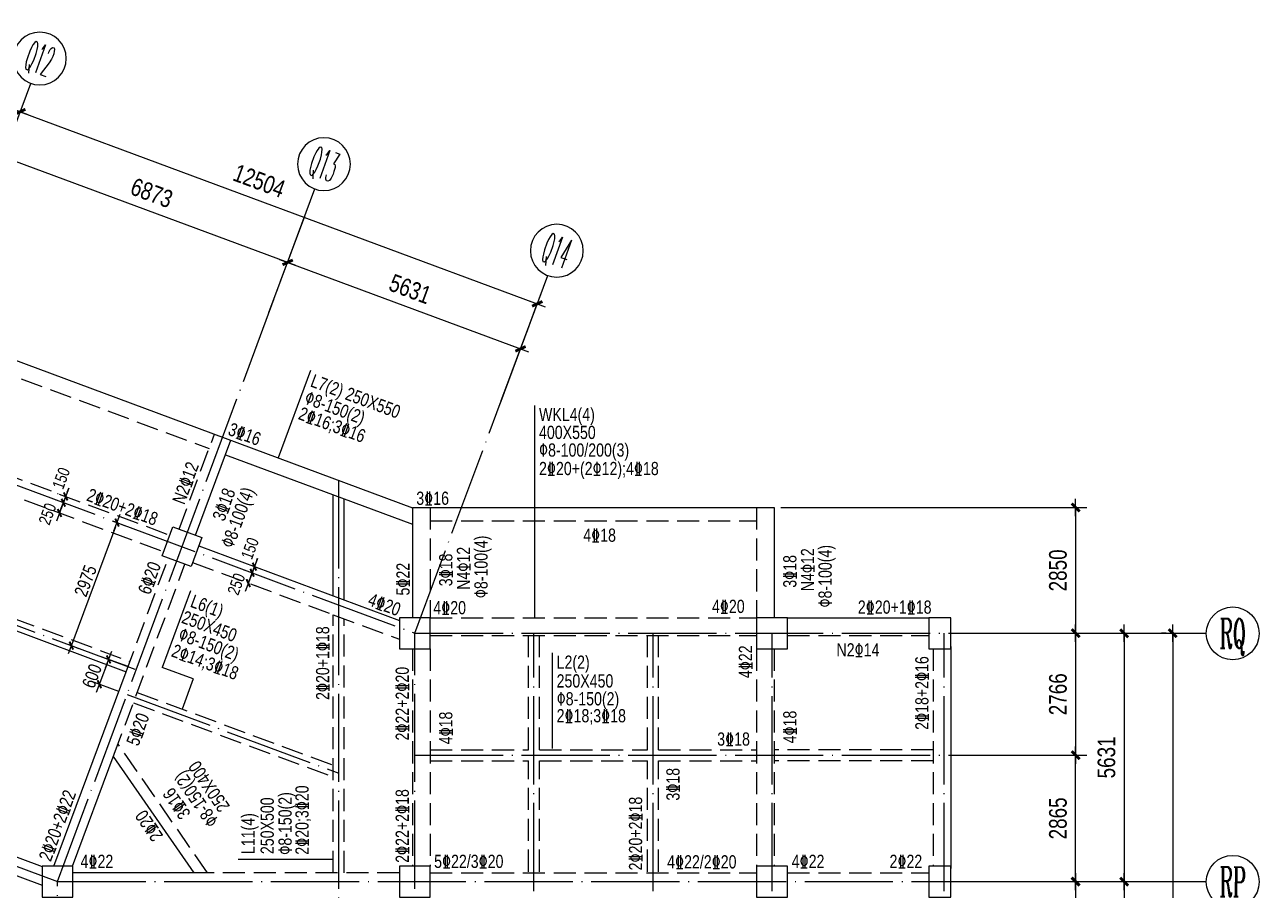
# Model space of a CAD drawing. Header units: millimetres. Extents: x -116 to 46215, y 31 to 44268.
# Drawn here: x 18226 to 46215, y 24643 to 44268 of the extents above; entities that cross this region are included whole.
import ezdxf
from ezdxf.enums import TextEntityAlignment as Align

# ---------------------------------------------------------------- set-up
doc = ezdxf.new("R2010")
doc.units = ezdxf.units.MM
doc.header["$LTSCALE"] = 1000
doc.linetypes.add('DASH', pattern=[0.35, 0.25, -0.1])
doc.linetypes.add('DOTE', pattern=[2.42, 2, -0.2, 0.02, -0.2])
for name, color, linetype in [('AXIS', 3, 'Continuous'), ('AXIS_TEXT', 7, 'Continuous'), ('DOTE', 1, 'DOTE'), ('TEXT', 3, 'Continuous'), ('主梁', 4, 'DASH'), ('主梁标注', 7, 'Continuous'), ('柱', 2, 'Continuous'), ('次梁', 4, 'DASH'), ('次梁标注', 3, 'Continuous')]:
    doc.layers.add(name, color=color, linetype=linetype)
doc.styles.add('COMMON', font='ZJDZ-S1.SHX', dxfattribs={"width": 0.8, "bigfont": 'ZJDZ.SHX'})
doc.styles.add('COMPLEX', font='COMPLEX.shx')
doc.styles.add('dim_font', font='zjdz-s1.shx', dxfattribs={"width": 0.8})
doc.styles.add('ZJDZ', font='zjdz-s.shx', dxfattribs={"width": 0.8, "bigfont": 'zjdz.shx'})
doc.dimstyles.new('DIMN', dxfattribs={"dimtxt": 400, "dimasz": 1.3, "dimexe": 250, "dimexo": 150, "dimgap": 50, "dimtad": 0, "dimdec": 0, "dimzin": 0, "dimdsep": 46, "dimtxsty": 'ZJDZ', "dimblk": '_dimx', "dimcen": 0.09, "dimclrt": 7, "dimadec": 0, "dimazin": 0, "dimtfac": 1, "dimtdec": 0, "dimtix": 1, "dimtmove": 2, "dimatfit": 3, "dimldrblk": '_dimx', "dimfxl": 1, "dimtvp": 1, "dimtolj": 1, "dimtzin": 0, "dimarcsym": 0})
doc.dimstyles.new('TMD', dxfattribs={"dimscale": 100, "dimtxt": 2.7, "dimasz": 1, "dimexe": 1.8, "dimexo": 2, "dimgap": 0.09, "dimtad": 0, "dimdec": 0, "dimzin": 0, "dimdsep": 46, "dimtxsty": 'COMMON', "dimblk": 'XG', "dimcen": 3, "dimclrt": 7, "dimazin": 0, "dimtfac": 1, "dimtdec": 0, "dimtix": 1, "dimtmove": 2, "dimatfit": 3, "dimldrblk": 'XG', "dimfxl": 1, "dimtvp": 0.7, "dimtolj": 1, "dimtzin": 0, "dimarcsym": 0})

# ---------------------------------------------------------------- blocks, each defined once
blk = doc.blocks.new('_dimx')
blk.add_line((-150, 0), (150, 0))
at = {"const_width": 50}
blk.add_lwpolyline([(-70, -70), (70, 70)], dxfattribs=at)
blk = doc.blocks.new('*D5')
at = {"layer": 'AXIS', "color": 0, "lineweight": -2, "transparency": 16777216}
for p, q in [((40490, 27706), (42301, 27706)), ((42051, 24842), (42051, 27704)), ((40490, 24840), (42301, 24840))]:
    blk.add_line(p, q, dxfattribs=at)
at = {"layer": 'Defpoints', "color": 0, "transparency": 16777216}
for p in [(40340, 27706), (42051, 27706), (40340, 24840)]:
    blk.add_point(p, dxfattribs=at)
at = {"layer": 'AXIS', "color": 0, "lineweight": -2, "transparency": 16777216, "xscale": 1.3, "yscale": 1.3, "zscale": 1.3}
for p, rotation in [((42051, 27706), 90), ((42051, 24840), 270)]:
    blk.add_blockref('_dimx', p, dxfattribs=dict(at, rotation=rotation))
at = {"layer": 'AXIS', "color": 7, "transparency": 16777216, "insert": (41651, 26273), "char_height": 400, "attachment_point": 5, "rotation": 90, "style": 'ZJDZ'}
blk.add_mtext('\\A1;2865', dxfattribs=at)
blk = doc.blocks.new('*D8')
at = {"layer": 'AXIS', "color": 0, "lineweight": -2, "transparency": 16777216}
for p, q in [((44101, 30471), (44001, 30471)), ((44251, 30470), (44251, 10410)), ((44101, 10409), (44001, 10409))]:
    blk.add_line(p, q, dxfattribs=at)
at = {"layer": 'Defpoints', "color": 0, "transparency": 16777216}
for p in [(44251, 30471), (44251, 10409), (44251, 10409)]:
    blk.add_point(p, dxfattribs=at)
at = {"layer": 'AXIS', "color": 0, "lineweight": -2, "transparency": 16777216, "xscale": 1.3, "yscale": 1.3, "zscale": 1.3}
for p, rotation in [((44251, 30471), 90), ((44251, 10409), 270)]:
    blk.add_blockref('_dimx', p, dxfattribs=dict(at, rotation=rotation))
at = {"layer": 'AXIS', "color": 7, "transparency": 16777216, "insert": (43867, 20407), "char_height": 400, "attachment_point": 5, "rotation": 90, "style": 'ZJDZ'}
blk.add_mtext('\\A1;20062', dxfattribs=at)
blk = doc.blocks.new('*D11')
at = {"layer": 'AXIS', "color": 0, "lineweight": -2, "transparency": 16777216}
for p, q in [((41219, 24840), (43401, 24840)), ((43151, 24839), (43151, 16200)), ((41219, 16199), (43401, 16199))]:
    blk.add_line(p, q, dxfattribs=at)
at = {"layer": 'Defpoints', "color": 0, "transparency": 16777216}
for p in [(41069, 24840), (41069, 16199), (43151, 16199)]:
    blk.add_point(p, dxfattribs=at)
at = {"layer": 'AXIS', "color": 0, "lineweight": -2, "transparency": 16777216, "xscale": 1.3, "yscale": 1.3, "zscale": 1.3}
for p, rotation in [((43151, 24840), 90), ((43151, 16199), 270)]:
    blk.add_blockref('_dimx', p, dxfattribs=dict(at, rotation=rotation))
at = {"layer": 'AXIS', "color": 7, "transparency": 16777216, "insert": (42751, 20520), "char_height": 400, "attachment_point": 5, "rotation": 90, "style": 'ZJDZ'}
blk.add_mtext('\\A1;8641', dxfattribs=at)
blk = doc.blocks.new('_axiso')
blk.add_circle((0, 0), 0.5)
at = {"layer": 'AXIS_TEXT', "style": 'COMPLEX', "width": 1.041667}
blk.add_attdef('A', text='', height=0.56, dxfattribs=at).set_placement((-0.25, -0.28), (0.25, -0.28), align=Align.FIT)
blk = doc.blocks.new('*D13')
at = {"layer": 'AXIS', "color": 0, "lineweight": -2, "transparency": 16777216}
for p, q in [((41219, 30471), (43401, 30471)), ((43151, 30470), (43151, 24842)), ((41219, 24840), (43401, 24840))]:
    blk.add_line(p, q, dxfattribs=at)
at = {"layer": 'Defpoints', "color": 0, "transparency": 16777216}
for p in [(41069, 30471), (41069, 24840), (43151, 24840)]:
    blk.add_point(p, dxfattribs=at)
at = {"layer": 'AXIS', "color": 0, "lineweight": -2, "transparency": 16777216, "xscale": 1.3, "yscale": 1.3, "zscale": 1.3}
for p, rotation in [((43151, 30471), 90), ((43151, 24840), 270)]:
    blk.add_blockref('_dimx', p, dxfattribs=dict(at, rotation=rotation))
at = {"layer": 'AXIS', "color": 7, "transparency": 16777216, "insert": (42751, 27656), "char_height": 400, "attachment_point": 5, "rotation": 90, "style": 'ZJDZ'}
blk.add_mtext('\\A1;5631', dxfattribs=at)
blk = doc.blocks.new('*D14')
at = {"layer": 'AXIS', "color": 0, "lineweight": -2, "transparency": 16777216}
for p, q in [((17322, 40135), (17832, 41509)), ((17746, 41274), (24186, 38881)), ((23764, 37741), (24275, 39115))]:
    blk.add_line(p, q, dxfattribs=at)
at = {"layer": 'Defpoints', "color": 0, "transparency": 16777216}
for p in [(17270, 39995), (24188, 38880), (23712, 37600)]:
    blk.add_point(p, dxfattribs=at)
at = {"layer": 'AXIS', "color": 0, "lineweight": -2, "transparency": 16777216, "xscale": 1.3, "yscale": 1.3, "zscale": 1.3}
for p, rotation in [((17745, 41275), 159.6117392947767), ((24188, 38880), 339.6117392947767)]:
    blk.add_blockref('_dimx', p, dxfattribs=dict(at, rotation=rotation))
at = {"layer": 'AXIS', "color": 7, "transparency": 16777216, "insert": (21106, 40453), "char_height": 400, "attachment_point": 5, "rotation": 339.6117, "style": 'ZJDZ'}
blk.add_mtext('\\A1;6873', dxfattribs=at)
blk = doc.blocks.new('*D15')
at = {"layer": 'AXIS', "color": 0, "lineweight": -2, "transparency": 16777216}
for p, q in [((23764, 37741), (24275, 39115)), ((24189, 38880), (29465, 36919)), ((29030, 35747), (29553, 37153))]:
    blk.add_line(p, q, dxfattribs=at)
at = {"layer": 'Defpoints', "color": 0, "transparency": 16777216}
for p in [(23712, 37600), (29466, 36919), (28978, 35606)]:
    blk.add_point(p, dxfattribs=at)
at = {"layer": 'AXIS', "color": 0, "lineweight": -2, "transparency": 16777216, "xscale": 1.3, "yscale": 1.3, "zscale": 1.3}
for p, rotation in [((24188, 38880), 159.6117392952187), ((29466, 36919), 339.6117392952187)]:
    blk.add_blockref('_dimx', p, dxfattribs=dict(at, rotation=rotation))
at = {"layer": 'AXIS', "color": 7, "transparency": 16777216, "insert": (26966, 38274), "char_height": 400, "attachment_point": 5, "rotation": 339.6117, "style": 'ZJDZ'}
blk.add_mtext('\\A1;5631', dxfattribs=at)
blk = doc.blocks.new('*D16')
at = {"layer": 'AXIS', "color": 0, "lineweight": -2, "transparency": 16777216}
for p, q in [((17701, 41156), (18212, 42530)), ((18126, 42295), (29844, 37940)), ((29422, 36800), (29932, 38174))]:
    blk.add_line(p, q, dxfattribs=at)
at = {"layer": 'Defpoints', "color": 0, "transparency": 16777216}
for p in [(17649, 41016), (29845, 37939), (29370, 36660)]:
    blk.add_point(p, dxfattribs=at)
at = {"layer": 'AXIS', "color": 0, "lineweight": -2, "transparency": 16777216, "xscale": 1.3, "yscale": 1.3, "zscale": 1.3}
for p, rotation in [((18125, 42296), 159.6117392947768), ((29845, 37939), 339.6117392947767)]:
    blk.add_blockref('_dimx', p, dxfattribs=dict(at, rotation=rotation))
at = {"layer": 'AXIS', "color": 7, "transparency": 16777216, "insert": (23543, 40725), "char_height": 400, "attachment_point": 5, "rotation": 339.6117, "style": 'ZJDZ'}
blk.add_mtext('\\A1;12504', dxfattribs=at)
blk = doc.blocks.new('*D40')
at = {"layer": 'AXIS', "color": 0, "lineweight": -2, "transparency": 16777216}
for p, q in [((40490, 30471), (42301, 30471)), ((42051, 30470), (42051, 27707)), ((40490, 27706), (42301, 27706))]:
    blk.add_line(p, q, dxfattribs=at)
at = {"layer": 'Defpoints', "color": 0, "transparency": 16777216}
for p in [(40340, 30471), (40340, 27706), (42051, 27706)]:
    blk.add_point(p, dxfattribs=at)
at = {"layer": 'AXIS', "color": 0, "lineweight": -2, "transparency": 16777216, "xscale": 1.3, "yscale": 1.3, "zscale": 1.3}
for p, rotation in [((42051, 30471), 90), ((42051, 27706), 270)]:
    blk.add_blockref('_dimx', p, dxfattribs=dict(at, rotation=rotation))
at = {"layer": 'AXIS', "color": 7, "transparency": 16777216, "insert": (41651, 29088), "char_height": 400, "attachment_point": 5, "rotation": 90, "style": 'ZJDZ'}
blk.add_mtext('\\A1;2766', dxfattribs=at)
blk = doc.blocks.new('*D41')
at = {"layer": 'AXIS', "color": 0, "lineweight": -2, "transparency": 16777216}
for p, q in [((41693, 24840), (42301, 24840)), ((42051, 24839), (42051, 21862)), ((40343, 21861), (42301, 21861))]:
    blk.add_line(p, q, dxfattribs=at)
at = {"layer": 'Defpoints', "color": 0, "transparency": 16777216}
for p in [(41543, 24840), (40193, 21861), (42051, 21861)]:
    blk.add_point(p, dxfattribs=at)
at = {"layer": 'AXIS', "color": 0, "lineweight": -2, "transparency": 16777216, "xscale": 1.3, "yscale": 1.3, "zscale": 1.3}
for p, rotation in [((42051, 24840), 90), ((42051, 21861), 270)]:
    blk.add_blockref('_dimx', p, dxfattribs=dict(at, rotation=rotation))
at = {"layer": 'AXIS', "color": 7, "transparency": 16777216, "insert": (41651, 23350), "char_height": 400, "attachment_point": 5, "rotation": 90, "style": 'ZJDZ'}
blk.add_mtext('\\A1;2980', dxfattribs=at)
blk = doc.blocks.new('*D46')
at = {"layer": 'AXIS', "color": 0, "lineweight": -2, "transparency": 16777216}
for p, q in [((35370, 33321), (42301, 33321)), ((42051, 33320), (42051, 30473)), ((40219, 30471), (42301, 30471))]:
    blk.add_line(p, q, dxfattribs=at)
at = {"layer": 'Defpoints', "color": 0, "transparency": 16777216}
for p in [(35220, 33321), (40069, 30471), (42051, 30471)]:
    blk.add_point(p, dxfattribs=at)
at = {"layer": 'AXIS', "color": 0, "lineweight": -2, "transparency": 16777216, "xscale": 1.3, "yscale": 1.3, "zscale": 1.3}
for p, rotation in [((42051, 33321), 90), ((42051, 30471), 270)]:
    blk.add_blockref('_dimx', p, dxfattribs=dict(at, rotation=rotation))
at = {"layer": 'AXIS', "color": 7, "transparency": 16777216, "insert": (41651, 31896), "char_height": 400, "attachment_point": 5, "rotation": 90, "style": 'ZJDZ'}
blk.add_mtext('\\A1;2850', dxfattribs=at)
blk = doc.blocks.new('XG')
blk.add_line((-2, 0), (2, 0))
at = {"const_width": 0.45}
blk.add_lwpolyline([(-0.7, -0.7), (0.7, 0.7)], dxfattribs=at)
blk = doc.blocks.new('*D28')
at = {"layer": 'AXIS', "color": 0, "lineweight": -2, "transparency": 16777216}
for p, q in [((20093, 29784), (19953, 29409)), ((20568, 29714), (19959, 29940)), ((20358, 29152), (19750, 29378))]:
    blk.add_line(p, q, dxfattribs=at)
at = {"layer": 'Defpoints', "color": 0, "transparency": 16777216}
for p in [(20755, 29644), (19919, 29315), (20546, 29082)]:
    blk.add_point(p, dxfattribs=at)
at = {"layer": 'AXIS', "color": 0, "lineweight": -2, "transparency": 16777216, "xscale": 100, "yscale": 100, "zscale": 100}
for p, rotation in [((20128, 29877), 69.6117392947762), ((19919, 29315), 249.6117392947762)]:
    blk.add_blockref('XG', p, dxfattribs=dict(at, rotation=rotation))
at = {"layer": 'AXIS', "color": 7, "transparency": 16777216, "insert": (19752, 29502), "char_height": 300, "attachment_point": 5, "rotation": 69.6117, "style": 'COMMON'}
blk.add_mtext('\\A1;600', dxfattribs=at)
blk = doc.blocks.new('*D29')
at = {"layer": 'Defpoints', "color": 0, "transparency": 16777216}
for p in [(19102, 33432), (19102, 33432), (19155, 33573)]:
    blk.add_point(p, dxfattribs=at)
at = {"layer": 'TEXT', "color": 0, "lineweight": -2, "transparency": 16777216}
for p, q in [((18967, 33643), (18986, 33636)), ((19189, 33667), (19224, 33760)), ((18915, 33502), (18934, 33495)), ((19067, 33339), (19033, 33245)), ((19155, 33573), (19102, 33432))]:
    blk.add_line(p, q, dxfattribs=at)
at = {"layer": 'TEXT', "color": 0, "lineweight": -2, "transparency": 16777216, "xscale": 100, "yscale": 100, "zscale": 100}
for p, rotation in [((19102, 33432), 69.61173929478488), ((19155, 33573), 249.6117392947849)]:
    blk.add_blockref('XG', p, dxfattribs=dict(at, rotation=rotation))
at = {"layer": 'TEXT', "color": 7, "transparency": 16777216, "insert": (19054, 33984), "char_height": 270, "attachment_point": 5, "rotation": 69.6117, "style": 'COMMON'}
blk.add_mtext('\\A1;150', dxfattribs=at)
blk = doc.blocks.new('*D30')
at = {"layer": 'Defpoints', "color": 0, "transparency": 16777216}
for p in [(19102, 33432), (19015, 33198), (19015, 33198)]:
    blk.add_point(p, dxfattribs=at)
at = {"layer": 'TEXT', "color": 0, "lineweight": -2, "transparency": 16777216}
for p, q in [((18915, 33502), (18934, 33495)), ((19067, 33339), (19050, 33292)), ((19203, 33128), (19184, 33135))]:
    blk.add_line(p, q, dxfattribs=at)
at = {"layer": 'TEXT', "color": 0, "lineweight": -2, "transparency": 16777216, "xscale": 100, "yscale": 100, "zscale": 100}
for p, rotation in [((19102, 33432), 69.61173929481656), ((19015, 33198), 249.6117392948166)]:
    blk.add_blockref('XG', p, dxfattribs=dict(at, rotation=rotation))
at = {"layer": 'TEXT', "color": 7, "transparency": 16777216, "insert": (18743, 33176), "char_height": 270, "attachment_point": 5, "rotation": 69.6117, "style": 'COMMON'}
blk.add_mtext('\\A1;250', dxfattribs=at)
blk = doc.blocks.new('*D31')
at = {"layer": 'Defpoints', "color": 0, "transparency": 16777216}
for p in [(23382, 31842), (23295, 31607), (23295, 31607)]:
    blk.add_point(p, dxfattribs=at)
at = {"layer": 'TEXT', "color": 0, "lineweight": -2, "transparency": 16777216}
for p, q in [((23195, 31911), (23214, 31904)), ((23348, 31748), (23330, 31701)), ((23483, 31538), (23464, 31545))]:
    blk.add_line(p, q, dxfattribs=at)
at = {"layer": 'TEXT', "color": 0, "lineweight": -2, "transparency": 16777216, "xscale": 100, "yscale": 100, "zscale": 100}
for p, rotation in [((23382, 31842), 69.61173929481656), ((23295, 31607), 249.6117392948166)]:
    blk.add_blockref('XG', p, dxfattribs=dict(at, rotation=rotation))
at = {"layer": 'TEXT', "color": 7, "transparency": 16777216, "insert": (23024, 31585), "char_height": 270, "attachment_point": 5, "rotation": 69.6117, "style": 'COMMON'}
blk.add_mtext('\\A1;250', dxfattribs=at)
blk = doc.blocks.new('*D32')
at = {"layer": 'Defpoints', "color": 0, "transparency": 16777216}
for p in [(23435, 31982), (23382, 31842), (23382, 31842)]:
    blk.add_point(p, dxfattribs=at)
at = {"layer": 'TEXT', "color": 0, "lineweight": -2, "transparency": 16777216}
for p, q in [((23195, 31911), (23214, 31904)), ((23247, 32052), (23266, 32045)), ((23435, 31982), (23382, 31842)), ((23470, 32076), (23504, 32170)), ((23348, 31748), (23313, 31654))]:
    blk.add_line(p, q, dxfattribs=at)
at = {"layer": 'TEXT', "color": 0, "lineweight": -2, "transparency": 16777216, "xscale": 100, "yscale": 100, "zscale": 100}
for p, rotation in [((23435, 31982), 249.6117392947849), ((23382, 31842), 69.61173929478488)]:
    blk.add_blockref('XG', p, dxfattribs=dict(at, rotation=rotation))
at = {"layer": 'TEXT', "color": 7, "transparency": 16777216, "insert": (23334, 32394), "char_height": 270, "attachment_point": 5, "rotation": 69.6117, "style": 'COMMON'}
blk.add_mtext('\\A1;150', dxfattribs=at)
blk = doc.blocks.new('*D33')
at = {"layer": 'AXIS', "color": 0, "lineweight": -2, "transparency": 16777216}
for p, q in [((20285, 32886), (19318, 30285)), ((20238, 33010), (20489, 32917)), ((19201, 30222), (19452, 30129))]:
    blk.add_line(p, q, dxfattribs=at)
at = {"layer": 'Defpoints', "color": 0, "transparency": 16777216}
for p in [(20050, 33080), (19014, 30291), (19283, 30191)]:
    blk.add_point(p, dxfattribs=at)
at = {"layer": 'AXIS', "color": 0, "lineweight": -2, "transparency": 16777216, "xscale": 100, "yscale": 100, "zscale": 100}
for p, rotation in [((20320, 32980), 69.61173929477596), ((19283, 30191), 249.611739294776)]:
    blk.add_blockref('XG', p, dxfattribs=dict(at, rotation=rotation))
at = {"layer": 'AXIS', "color": 7, "transparency": 16777216, "insert": (19605, 31659), "char_height": 300, "attachment_point": 5, "rotation": 69.6117, "style": 'COMMON'}
blk.add_mtext('\\A1;2975', dxfattribs=at)

msp = doc.modelspace()

# ---------------------------------------------------------------- linework, layer by layer
at = {"layer": 'AXIS'}
for p, q in [((17321.8, 40135.4), (18363.3, 42937.6)), ((23944.1, 38225.1), (24805.7, 40543.2)), ((29003.7, 35674.9), (30083.9, 38581.5)), ((40031.2, 30471.2), (45012.7, 30471.2)), ((40031.2, 24840.4), (45012.7, 24840.4))]:
    msp.add_line(p, q, dxfattribs=at)
at = {"layer": 'DOTE'}
for p, q in [((18969.5, 24840.4), (24576.2, 39925.6)), ((27069.7, 30471.2), (29854.4, 37963.9)), ((8865.6, 37237), (27069.7, 30471.2)), ((25344.7, 5319.1), (25344.7, 33939.5)), ((14312.6, 32038.8), (20755, 29644.3)), ((27069.7, 5319.1), (27069.7, 30471.2)), ((27069.7, 30471.2), (40069.4, 30471.2)), ((29769.7, 5264.2), (29769.7, 30471.2)), ((32469.7, 5264.2), (32469.7, 30471.2)), ((35169.7, 5264.2), (35169.7, 30471.2)), ((39069.7, 5264.2), (39069.7, 30471.2)), ((6043.7, 29644.5), (18969.5, 24840.4)), ((20546, 29081.9), (25344.7, 27298.4)), ((27069.7, 27705.5), (40577.2, 27705.5)), ((18969.7, 24840.7), (40031.2, 24840.4)), ((18969.7, 5374), (18969.7, 24840.7))]:
    msp.add_line(p, q, dxfattribs=at)
at = {"layer": '主梁', "ltscale": 2}
for p, q in [((21725.9, 32830.7), (22527.2, 34986.6)), ((15729.3, 34846), (21515.6, 32695.5)), ((27419.7, 33321.2), (27419.7, 30821.2)), ((34819.7, 33321.2), (34819.7, 30821.2)), ((25219.7, 30892.1), (26719.7, 30334.6)), ((27419.7, 30821.2), (34819.7, 30821.2)), ((27419.7, 30421.2), (34819.7, 30421.2)), ((35519.7, 30421.2), (38719.7, 30421.2)), ((27019.7, 30121.2), (27019.6, 25190.5)), ((27419.7, 30121.2), (27419.6, 25190.5)), ((34819.7, 30121.2), (34819.6, 25190.5)), ((35219.7, 30121.2), (35219.6, 25190.5)), ((38819.7, 30121.2), (38819.6, 25190.4)), ((26719.6, 25040.6), (22128.1, 25040.6)), ((27419.6, 25040.5), (34819.6, 25040.5)), ((35519.6, 25040.4), (38719.2, 25040.4))]:
    msp.add_line(p, q, dxfattribs=at)
at = {"layer": '主梁', "linetype": 'Continuous', "ltscale": 2}
for p, q in [((22100.8, 32691.4), (22902.1, 34847.3)), ((27019.7, 33321.2), (27019.7, 30821.2)), ((35219.7, 33321.2), (35219.7, 30821.2)), ((22171.7, 32451.6), (26719.7, 30761.3)), ((14597.1, 31799.7), (20524, 29596.8)), ((35519.7, 30821.2), (38719.7, 30821.2)), ((39219.7, 30171.2), (39219.6, 25140.4)), ((18886.3, 25190.5), (20524, 29596.8)), ((22067.2, 25040.6), (20236.2, 27674.4)), ((12924.9, 27300.4), (18619.6, 25183.8)), ((12785.5, 26925.4), (18619.6, 24757.1)), ((22128.1, 25040.6), (19319.6, 25040.6))]:
    msp.add_line(p, q, dxfattribs=at)
at = {"layer": '主梁', "linetype": 'Continuous'}
msp.add_line((19313, 25190.5), (20257.4, 27731.4), dxfattribs=at)
at = {"layer": '主梁标注', "linetype": 'Continuous'}
msp.add_line((29785.9, 35630.9), (29785.9, 30821.2), dxfattribs=at)
at = {"layer": '柱'}
for points in [[(21585.3, 32883), (22241.4, 32639.1), (21997.6, 31983), (21341.4, 32226.8)], [(26719.7, 30121.2), (27419.7, 30121.2), (27419.7, 30821.2), (26719.7, 30821.2)], [(34819.7, 30121.2), (35519.7, 30121.2), (35519.7, 30821.2), (34819.7, 30821.2)], [(39219.7, 30121.2), (39219.7, 30821.2), (38719.7, 30821.2), (38719.7, 30121.2)], [(18619.6, 24490.5), (19319.6, 24490.5), (19319.6, 25190.5), (18619.6, 25190.5)], [(26719.6, 24490.5), (27419.6, 24490.5), (27419.6, 25190.5), (26719.6, 25190.5)], [(34819.6, 24490.5), (35519.6, 24490.5), (35519.6, 25190.5), (34819.6, 25190.5)], [(39219.6, 24490.4), (39219.6, 25190.4), (38719.6, 25190.4), (38719.6, 24490.4)]]:
    msp.add_lwpolyline(points, close=True, dxfattribs=at)
at = {"layer": '次梁', "linetype": 'Continuous', "ltscale": 2}
for p, q in [((17063, 37017.5), (27019.7, 33316.9)), ((22780.2, 34519.2), (27019.7, 32943.5)), ((25219.7, 31318.8), (25219.7, 33612.5)), ((25469.7, 31225.9), (25469.7, 33519.6)), ((27019.7, 33321.2), (35219.7, 33321.2))]:
    msp.add_line(p, q, dxfattribs=at)
at = {"layer": '次梁', "ltscale": 2}
for p, q in [((16833, 36729.5), (22405.2, 34658.6)), ((15590, 34471.1), (21376.2, 32320.6)), ((27419.7, 33021.2), (34819.7, 33021.2)), ((14684.2, 32034), (20611.1, 29831.2)), ((20257.4, 27731.4), (21857, 32035.2)), ((20524, 29596.8), (21482, 32174.6)), ((22032.4, 32076.7), (25219.7, 30892.1)), ((25219.7, 25040.5), (25219.7, 30892.1)), ((25469.7, 25040.6), (25469.7, 30799.2)), ((29644.7, 27830.5), (29644.7, 30421.2)), ((29894.7, 27830.5), (29894.7, 30421.2)), ((32344.7, 27830.5), (32344.7, 30421.2)), ((32594.7, 27830.5), (32594.7, 30421.2)), ((20777, 29129.4), (25219.7, 27478.2)), ((20689.9, 28895.1), (25219.7, 27211.5)), ((22371.7, 25040.6), (20342.2, 27959.8)), ((27419.6, 27830.5), (29644.7, 27830.5)), ((29894.7, 27830.5), (32344.7, 27830.5)), ((32594.7, 27830.5), (34819.7, 27830.5)), ((38819.6, 27830.5), (35219.7, 27830.5)), ((27419.6, 27580.5), (29644.7, 27580.5)), ((29644.7, 25065.5), (29644.7, 27580.5)), ((29894.7, 25065.5), (29894.7, 27580.5)), ((29894.7, 27580.5), (32344.7, 27580.5)), ((32344.7, 25065.5), (32344.7, 27580.5)), ((32594.7, 25065.5), (32594.7, 27580.5)), ((32594.7, 27580.5), (34819.7, 27580.5)), ((38819.6, 27580.5), (35219.7, 27580.5))]:
    msp.add_line(p, q, dxfattribs=at)
at = {"layer": '次梁标注', "linetype": 'Continuous'}
for p, q in [((24708, 36429.9), (23972, 34449.6)), ((21985.3, 31434), (21340, 29697.8)), ((30185.3, 30026.5), (30185.3, 27855.5)), ((22046.9, 29435), (21340, 29697.8)), ((22046.9, 29435), (21793, 28751.8)), ((23061.7, 25349.7), (25219.7, 25349.7))]:
    msp.add_line(p, q, dxfattribs=at)

# ---------------------------------------------------------------- block references
at = {"layer": 'AXIS'}
ref = msp.add_blockref('_axiso', (18568.1, 43500.5), dxfattribs=dict(at, xscale=-1197.96, yscale=1197.96, zscale=1197.96, rotation=160))
ref.add_attrib('A', 'Q12', dxfattribs={"layer": 'AXIS_TEXT', "height": 670.86, "rotation": 340, "style": 'COMPLEX', "width": 0.367647}).set_placement((18172, 43287.7), (18734.8, 43082.9), align=Align.FIT)
ref = msp.add_blockref('_axiso', (25010.6, 41106.1), dxfattribs=dict(at, xscale=-1197.96, yscale=1197.96, zscale=1197.96, rotation=160))
ref.add_attrib('A', 'Q13', dxfattribs={"layer": 'AXIS_TEXT', "height": 670.86, "rotation": 340, "style": 'COMPLEX', "width": 0.367647}).set_placement((24614.4, 40893.3), (25177.3, 40688.4), align=Align.FIT)
ref = msp.add_blockref('_axiso', (30288.8, 39144.3), dxfattribs=dict(at, xscale=-1197.96, yscale=1197.96, zscale=1197.96, rotation=160))
ref.add_attrib('A', 'Q14', dxfattribs={"layer": 'AXIS_TEXT', "height": 670.86, "rotation": 340, "style": 'COMPLEX', "width": 0.353774}).set_placement((29892.6, 38931.6), (30455.5, 38726.7), align=Align.FIT)
ref = msp.add_blockref('_axiso', (45611.6, 30467.2), dxfattribs=dict(at, xscale=1197.96, yscale=1197.96, zscale=1197.96, rotation=359.6117392947768))
ref.add_attrib('A', 'RQ', dxfattribs={"layer": 'AXIS_TEXT', "height": 670.86, "rotation": 359.61174, "style": 'COMPLEX', "width": 0.493421}).set_placement((45309.9, 30133.8), (45908.8, 30129.7), align=Align.FIT)
ref = msp.add_blockref('_axiso', (45611.6, 24836.3), dxfattribs=dict(at, xscale=1197.96, yscale=1197.96, zscale=1197.96, rotation=359.6117392947768))
ref.add_attrib('A', 'RP', dxfattribs={"layer": 'AXIS_TEXT', "height": 670.86, "rotation": 359.61174, "style": 'COMPLEX', "width": 0.480769}).set_placement((45309.9, 24502.9), (45908.8, 24498.8), align=Align.FIT)

# ---------------------------------------------------------------- texts
at = {"layer": '主梁标注', "linetype": 'Continuous', "style": 'dim_font', "width": 0.8}
for s, p in [('WKL4(4)', (29885.9, 35190.1)), ('400X550', (29885.9, 34784.9)), ('%%1308-100/200(3)', (29885.9, 34384.9))]:
    msp.add_text(s, height=300, dxfattribs=at).set_placement(p, align=Align.BOTTOM_LEFT)
for s, rotation, p in [('N2%%13212', 69.61174, (21703.1, 33422.7)), ('2%%13220+2%%13218', 339.61174, (19660.4, 33626.4)), ('3%%13218', 69.61174, (22610.7, 33044.4)), ('%%1308-100(4)', 69.61174, (22809.5, 32430.2)), ('6%%13220', 69.61174, (20923.9, 31378.1)), ('5%%13222', 90, (26801, 31326.5)), ('4%%13220', 339.61174, (26035.3, 31252.4)), ('4%%13222', 90, (34565.2, 29453.3)), ('2%%13222+2%%13220', 90, (26784.6, 28039.9)), ('2%%13218+2%%13216', 90, (38565.2, 28280.9)), ('5%%13220', 69.61174, (20661.3, 27946.8)), ('2%%13220+2%%13222', 69.61174, (18676.1, 25330.2)), ('2%%13222+2%%13218', 90, (26784.6, 25266.4))]:
    msp.add_text(s, height=300, rotation=rotation, dxfattribs=at).set_placement(p, align=Align.MIDDLE_LEFT)
for s, p in [('2%%13220+(2%%13112);4%%13218', (29885.9, 34205.7)), ('4%%13220', (27489.6, 31050.8)), ('4%%13220', (33806.8, 31080.1)), ('2%%13220+1%%13218', (37113.7, 31064.2)), ('N2%%13114', (36629.4, 30094.9)), ('4%%13222', (19492.9, 25299.5)), ('5%%13222/3%%13220', (27507.7, 25299.4)), ('4%%13222/2%%13220', (32790.8, 25288.7)), ('4%%13222', (35614.7, 25299.3)), ('2%%13222', (37831.9, 25299.4))]:
    msp.add_text(s, height=300, dxfattribs=at).set_placement(p, align=Align.MIDDLE_LEFT)
for s, p in [('%%1308-100(4)', (28811, 31266.2)), ('3%%13218', (28011.6, 31536.2)), ('N4%%13112', (28412.9, 31457.3)), ('3%%13218', (35811.6, 31503.4)), ('N4%%13112', (36212.9, 31424.5)), ('%%1308-100(4)', (36611, 31053.8)), ('4%%13218', (28011.6, 27952.8)), ('4%%13218', (35811.6, 27974.6))]:
    msp.add_text(s, height=300, rotation=90, dxfattribs=at).set_placement(p, align=Align.BOTTOM_LEFT)
at = {"layer": '次梁标注', "linetype": 'Continuous', "style": 'dim_font', "width": 0.8}
for s, rotation, p in [('L7(2) 250X550', 339.61174, (24650.4, 35987.7)), ('%%1308-150(2)', 339.61174, (24509.1, 35607.5)), ('L6(1)', 339.61174, (21927.6, 30991.9)), ('250X450', 339.61174, (21729.4, 30629)), ('%%1308-150(2)', 339.61174, (21649.8, 30244.2)), ('250X400', 124.2176, (22963.6, 26599.3)), ('%%1308-150(2)', 124.2176, (22714.1, 26259.3)), ('3%%13216', 124.2176, (22076.6, 26434.7)), ('250X500', 90, (23962.9, 25464.1)), ('%%1308-150(2)', 90, (24368.5, 25449.7)), ('2%%13220', 124.2176, (21450.6, 25933.1)), ('L11(4)', 90, (23530.9, 25464.1))]:
    msp.add_text(s, height=300, rotation=rotation, dxfattribs=at).set_placement(p, align=Align.BOTTOM_LEFT)
for s, rotation, p in [('2%%13216;3%%13216', 339.61174, (24458.9, 35472.4)), ('3%%13216', 339.61174, (22866, 35115.8)), ('2%%13220+1%%13218', 90, (24980.4, 28958.7)), ('2%%13114;3%%13218', 339.61174, (21581.5, 30094.4)), ('3%%13218', 90, (32921.8, 26676.6)), ('2%%13220;3%%13220', 90, (24512.7, 25449.7)), ('2%%13220+2%%13218', 90, (32073.8, 25094.3))]:
    msp.add_text(s, height=300, rotation=rotation, dxfattribs=at).set_placement(p, align=Align.MIDDLE_LEFT)
for s, p in [('3%%13216', (27103.8, 33532.1)), ('2%%13218;3%%13218', (30285.3, 28601.2)), ('3%%13218', (33925.5, 28072.7))]:
    msp.add_text(s, height=300, dxfattribs=at).set_placement(p, align=Align.MIDDLE_LEFT)
for s, p in [('4%%13218', (30889.1, 32454.6)), ('L2(2)', (30285.3, 29575.1)), ('250X450', (30285.3, 29151)), ('%%1308-150(2)', (30285.3, 28745.3))]:
    msp.add_text(s, height=300, dxfattribs=at).set_placement(p, align=Align.BOTTOM_LEFT)

# ---------------------------------------------------------------- dimensions: what is measured, and where the dimension line sits
at = {"layer": 'AXIS'}
for base, p1, p2, angle, picture, middle in [((29845.3, 37939.5), (17648.9, 41015.7), (29369.6, 36659.5), 339.61174, '*D16', (23543.1, 40725.4)), ((44250.8, 10409), (44250.8, 30471.2), (44250.8, 10409), 270, '*D8', (43866.7, 20406.7))]:
    dim = msp.add_linear_dim(base=base, p1=p1, p2=p2, angle=angle, dimstyle='DIMN', dxfattribs=at)
    dim.commit()
    dim.dimension.update_dxf_attribs({"geometry": picture, "text_midpoint": middle, "dimtype": 161})
for p1, p2, distance, picture, middle in [((17269.5, 39994.8), (23712, 37600.4), 1365.5, '*D14', (21105.8, 40452.5)), ((41069.5, 30471.2), (41069.5, 24840.4), 2081.3, '*D13', (42750.8, 27655.8))]:
    dim = msp.add_aligned_dim(p1=p1, p2=p2, distance=distance, dimstyle='DIMN', dxfattribs=at)
    dim.commit()
    dim.dimension.update_dxf_attribs({"geometry": picture, "text_midpoint": middle})
for base, p1, p2, angle, picture, middle in [((29465.9, 36918.6), (23712, 37600.4), (28978.2, 35606.4), 159.61174, '*D15', (26966.1, 38274.4)), ((42050.8, 30471.2), (35219.7, 33321.2), (40069.4, 30471.2), 90, '*D46', (41650.8, 31896.2)), ((42050.8, 27705.5), (40340.4, 30471.2), (40340.4, 27705.5), 90, '*D40', (41650.8, 29088.4)), ((42050.8, 27705.5), (40340.4, 24840.4), (40340.4, 27705.5), 270, '*D5', (41650.8, 26272.9)), ((42050.8, 21860.5), (41542.7, 24840.4), (40193.2, 21860.5), 90, '*D41', (41650.8, 23350.4)), ((43150.8, 16199), (41069.5, 24840.4), (41069.5, 16199), 90, '*D11', (42750.8, 20519.7))]:
    dim = msp.add_linear_dim(base=base, p1=p1, p2=p2, angle=angle, dimstyle='DIMN', dxfattribs=at)
    dim.commit()
    dim.dimension.update_dxf_attribs({"geometry": picture, "text_midpoint": middle})
dim = msp.add_aligned_dim(p1=(20050.2, 33080.1), p2=(19013.8, 30291.5), distance=287.6, dimstyle='TMD', override={"dimtxt": 3}, dxfattribs=at)
dim.commit()
dim.dimension.update_dxf_attribs({"geometry": '*D33', "text_midpoint": (19604.8, 31658.7)})
dim = msp.add_linear_dim(base=(19918.6, 29315.1), p1=(20755, 29644.3), p2=(20546, 29081.9), angle=249.61174, dimstyle='TMD', override={"dimtxt": 3}, dxfattribs=at)
dim.commit()
dim.dimension.update_dxf_attribs({"geometry": '*D28', "text_midpoint": (19751.7, 29501.7), "dimtype": 161})
at = {"layer": 'TEXT'}
for base, p1, p2, angle, picture, middle, dimtype in [((19102.3, 33432.4), (19154.5, 33573), (19102.3, 33432.4), 249.61174, '*D29', (19053.8, 33984.5), 161), ((19015.2, 33198.1), (19102.3, 33432.4), (19015.2, 33198.1), 69.61174, '*D30', (18743.3, 33176), 160), ((23382.4, 31841.6), (23434.7, 31982.2), (23382.4, 31841.6), 249.61174, '*D32', (23334, 32393.7), 161), ((23295.4, 31607.3), (23382.4, 31841.6), (23295.4, 31607.3), 69.61174, '*D31', (23023.5, 31585.2), 160)]:
    dim = msp.add_linear_dim(base=base, p1=p1, p2=p2, angle=angle, dimstyle='TMD', dxfattribs=at)
    dim.commit()
    dim.dimension.update_dxf_attribs({"geometry": picture, "text_midpoint": middle, "dimtype": dimtype})

doc.saveas('drawing.dxf')
